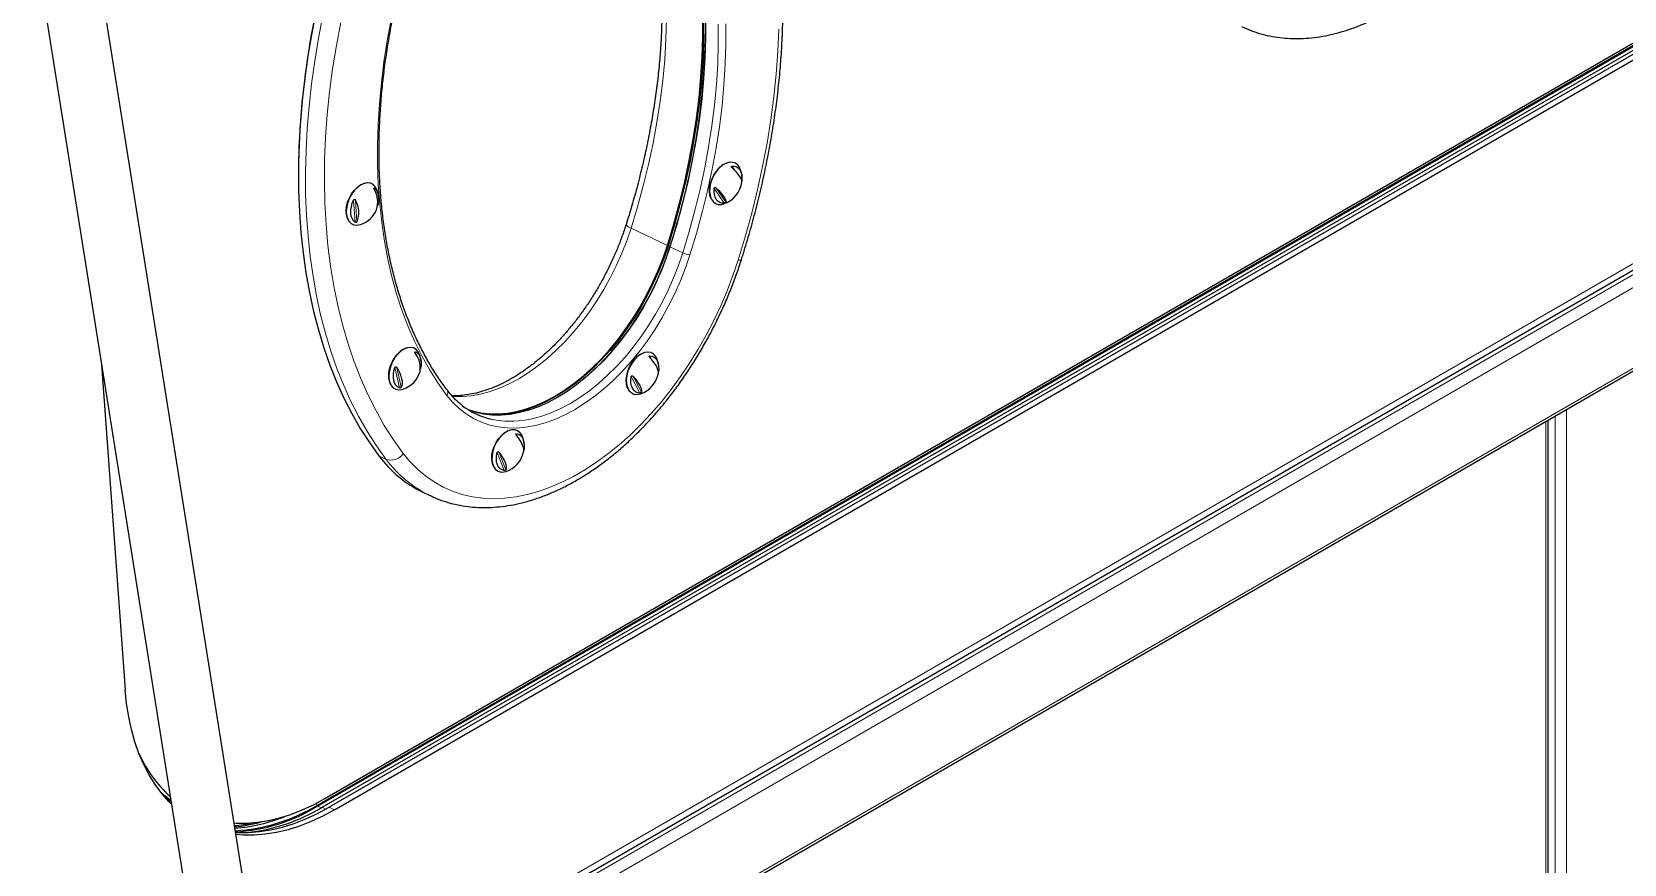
# Model space of a CAD drawing. Header units: millimetres. Extents: x -218071 to -203542, y 15363 to 51382.
# Drawn here: x -216942.4 to -216882.8, y 50950.3 to 50981.4 of the extents above; entities that cross this region are included whole.
import ezdxf

# ---------------------------------------------------------------- set-up
doc = ezdxf.new("R2010")
doc.units = ezdxf.units.MM
doc.header["$LTSCALE"] = 4
doc.layers.add('TPF-EQUIPEMENT', color=7, linetype='Continuous')

msp = doc.modelspace()

# ---------------------------------------------------------------- linework, layer by layer
at = {"layer": 'TPF-EQUIPEMENT', "color": 8, "linetype": 'Continuous', "lineweight": 18}
for p, q in [((-216937.663, 50936.959), (-216813.373, 51008.692)), ((-216916.177, 50976.404), (-216916.07, 50976.247)), ((-216929.561, 50975.576), (-216929.557, 50975.517)), ((-216916.459, 50975.022), (-216916.834, 50975.572)), ((-216916.762, 50975.583), (-216916.401, 50975.053)), ((-216915.804, 50975.857), (-216915.802, 50975.853)), ((-216930.285, 50974.301), (-216930.339, 50975.135)), ((-216930.268, 50975.123), (-216930.216, 50974.32)), ((-216918.591, 50973.434), (-216919.951, 50974.081)), ((-216933.798, 50943.112), (-216880.987, 50973.592)), ((-216880.131, 50973.185), (-216937.733, 50939.939)), ((-216880.596, 50973.406), (-216933.861, 50942.664)), ((-216918.564, 50973.426), (-216918.591, 50973.434)), ((-216918.493, 50973.387), (-216918.494, 50973.392)), ((-216918.014, 50973.159), (-216918.493, 50973.387)), ((-216928.036, 50969.455), (-216928.022, 50969.394)), ((-216928.623, 50968.107), (-216928.793, 50968.863)), ((-216928.72, 50968.859), (-216928.556, 50968.131)), ((-216919.251, 50969.299), (-216919.185, 50969.172)), ((-216919.622, 50967.912), (-216919.943, 50968.525)), ((-216919.87, 50968.532), (-216919.561, 50967.942)), ((-216885.344, 50967.053), (-216885.344, 50940.89)), ((-216884.92, 50967.297), (-216884.92, 50941.001)), ((-216924.241, 50966.39), (-216924.201, 50966.285)), ((-216885.696, 50940.553), (-216885.696, 50966.849)), ((-216929.121, 50965.429), (-216929.389, 50965.557)), ((-216924.701, 50965.009), (-216924.964, 50965.684)), ((-216924.891, 50965.687), (-216924.638, 50965.037)), ((-216931.781, 50952.536), (-216931.691, 50952.493)), ((-216931.691, 50952.493), (-216931.688, 50952.45)), ((-216931.688, 50952.45), (-216931.554, 50952.387)), ((-216931.515, 50952.409), (-216931.378, 50952.344)), ((-216931.26, 50952.411), (-216931.049, 50952.31))]:
    msp.add_line(p, q, dxfattribs=at)
at = {"layer": 'TPF-EQUIPEMENT', "color": 7, "linetype": 'Continuous', "lineweight": 25}
for p, q in [((-216937.677, 50936.849), (-216813.484, 51008.526)), ((-216942.388, 50985.421), (-216936.331, 50947.331)), ((-216934.158, 50947.676), (-216940.215, 50985.767)), ((-216931.691, 50952.493), (-216879.603, 50982.555)), ((-216931.688, 50952.45), (-216879.6, 50982.513)), ((-216931.42, 50952.733), (-216879.609, 50982.635)), ((-216931.515, 50952.409), (-216879.59, 50982.377)), ((-216879.58, 50982.238), (-216931.26, 50952.411)), ((-216931.049, 50952.31), (-216879.565, 50982.024)), ((-216932.408, 50976.315), (-216932.408, 50976.302)), ((-216933.8, 50942.864), (-216880.752, 50973.48)), ((-216939.774, 50968.981), (-216938.89, 50956.808)), ((-216885.608, 50940.62), (-216885.608, 50966.9)), ((-216927.752, 50964.204), (-216927.485, 50964.076)), ((-216927.485, 50964.076), (-216927.499, 50964.083)), ((-216937.321, 50952.693), (-216937.172, 50952.622))]:
    msp.add_line(p, q, dxfattribs=at)
at = {"layer": 'TPF-EQUIPEMENT', "color": 7, "linetype": 'Continuous', "lineweight": 25, "flags": 128}
for points in [[(-216931.754, 50982.175), (-216931.921, 50981.316), (-216932.065, 50980.462), (-216932.183, 50979.612), (-216932.277, 50978.769), (-216932.346, 50977.934), (-216932.39, 50977.107), (-216932.409, 50976.291), (-216932.402, 50975.487), (-216932.371, 50974.695), (-216932.314, 50973.917), (-216932.233, 50973.154), (-216932.127, 50972.407), (-216931.996, 50971.678), (-216931.84, 50970.967), (-216931.66, 50970.275), (-216931.457, 50969.604), (-216931.229, 50968.954), (-216930.979, 50968.326), (-216930.705, 50967.722), (-216930.409, 50967.142), (-216930.09, 50966.587), (-216929.75, 50966.059), (-216929.389, 50965.557)], [(-216918.591, 50973.434), (-216918.351, 50974.228), (-216918.133, 50975.022), (-216917.939, 50975.817), (-216917.769, 50976.609), (-216917.623, 50977.399), (-216917.501, 50978.184), (-216917.403, 50978.963), (-216917.331, 50979.735), (-216917.283, 50980.499), (-216917.26, 50981.252), (-216917.262, 50981.995)], [(-216917.234, 50981.995), (-216917.232, 50981.252), (-216917.255, 50980.498), (-216917.303, 50979.733), (-216917.375, 50978.961), (-216917.473, 50978.181), (-216917.595, 50977.395), (-216917.741, 50976.604), (-216917.911, 50975.811), (-216918.106, 50975.016), (-216918.323, 50974.22), (-216918.564, 50973.426)], [(-216917.164, 50981.948), (-216917.162, 50981.205), (-216917.184, 50980.452), (-216917.232, 50979.688), (-216917.305, 50978.916), (-216917.402, 50978.137), (-216917.524, 50977.352), (-216917.67, 50976.562), (-216917.84, 50975.77), (-216918.035, 50974.975), (-216918.252, 50974.181), (-216918.493, 50973.387)], [(-216915.858, 50976.29), (-216915.88, 50976.34), (-216915.947, 50976.439), (-216916.035, 50976.508), (-216916.139, 50976.544), (-216916.255, 50976.546), (-216916.378, 50976.514), (-216916.503, 50976.448), (-216916.623, 50976.352), (-216916.735, 50976.231), (-216916.832, 50976.088), (-216916.911, 50975.931), (-216916.969, 50975.767), (-216917.002, 50975.602), (-216917.009, 50975.444), (-216916.99, 50975.3), (-216916.946, 50975.176), (-216916.879, 50975.077), (-216916.791, 50975.008), (-216916.687, 50974.972), (-216916.571, 50974.97), (-216916.477, 50974.992)], [(-216916.948, 50975.18), (-216916.952, 50975.187), (-216916.995, 50975.31), (-216917.014, 50975.453), (-216917.007, 50975.609), (-216916.974, 50975.772), (-216916.917, 50975.935), (-216916.839, 50976.09), (-216916.743, 50976.231)], [(-216916.177, 50976.404), (-216916.088, 50976.403), (-216916.007, 50976.38), (-216915.937, 50976.335), (-216915.878, 50976.269), (-216915.835, 50976.185), (-216915.807, 50976.086), (-216915.796, 50975.974), (-216915.802, 50975.853)], [(-216915.804, 50975.809), (-216915.803, 50975.85), (-216915.817, 50975.901), (-216915.845, 50975.961), (-216915.886, 50976.027), (-216915.94, 50976.1), (-216916.005, 50976.177), (-216916.081, 50976.258), (-216916.165, 50976.339)], [(-216930.553, 50974.405), (-216930.574, 50974.453), (-216930.609, 50974.583), (-216930.619, 50974.732), (-216930.603, 50974.891), (-216930.562, 50975.055), (-216930.497, 50975.216), (-216930.412, 50975.367), (-216930.31, 50975.501), (-216930.196, 50975.613), (-216930.075, 50975.698)], [(-216929.463, 50975.516), (-216929.467, 50975.525), (-216929.526, 50975.633), (-216929.607, 50975.713), (-216929.706, 50975.761), (-216929.818, 50975.775), (-216929.94, 50975.754), (-216930.064, 50975.7), (-216930.187, 50975.614), (-216930.302, 50975.501), (-216930.405, 50975.365), (-216930.491, 50975.213), (-216930.556, 50975.05), (-216930.598, 50974.885), (-216930.614, 50974.724), (-216930.604, 50974.574), (-216930.569, 50974.442), (-216930.51, 50974.334), (-216930.429, 50974.254), (-216930.33, 50974.206), (-216930.217, 50974.192), (-216930.096, 50974.213), (-216930.081, 50974.217)], [(-216930.075, 50975.698), (-216929.951, 50975.752), (-216929.906, 50975.763)], [(-216929.561, 50975.576), (-216929.499, 50975.516), (-216929.451, 50975.437), (-216929.418, 50975.342), (-216929.402, 50975.233), (-216929.403, 50975.115), (-216929.422, 50974.991), (-216929.441, 50974.913)], [(-216916.459, 50975.022), (-216916.548, 50975.022), (-216916.629, 50975.046), (-216916.7, 50975.091), (-216916.758, 50975.157), (-216916.802, 50975.241), (-216916.83, 50975.34), (-216916.841, 50975.452), (-216916.834, 50975.572)], [(-216916.762, 50975.583), (-216916.678, 50975.502), (-216916.603, 50975.422), (-216916.538, 50975.344), (-216916.484, 50975.272), (-216916.442, 50975.205), (-216916.415, 50975.145), (-216916.401, 50975.095), (-216916.401, 50975.053)], [(-216930.285, 50974.301), (-216930.347, 50974.361), (-216930.396, 50974.44), (-216930.428, 50974.535), (-216930.444, 50974.644), (-216930.443, 50974.762), (-216930.424, 50974.886), (-216930.39, 50975.012), (-216930.339, 50975.135)], [(-216926.05, 50967.29), (-216925.89, 50967.24), (-216925.576, 50967.17), (-216925.251, 50967.134), (-216924.917, 50967.131), (-216924.574, 50967.161), (-216924.225, 50967.224), (-216923.87, 50967.32), (-216923.513, 50967.448), (-216923.155, 50967.608), (-216922.797, 50967.799), (-216922.441, 50968.021), (-216922.089, 50968.271), (-216921.742, 50968.548), (-216921.403, 50968.852), (-216921.073, 50969.181), (-216920.754, 50969.533), (-216920.446, 50969.907), (-216920.153, 50970.3), (-216919.874, 50970.712), (-216919.612, 50971.138), (-216919.368, 50971.579), (-216919.143, 50972.031), (-216918.938, 50972.492), (-216918.753, 50972.961), (-216918.591, 50973.434)], [(-216918.493, 50973.387), (-216918.655, 50972.914), (-216918.839, 50972.446), (-216919.044, 50971.984), (-216919.269, 50971.532), (-216919.514, 50971.091), (-216919.776, 50970.665), (-216920.054, 50970.253), (-216920.348, 50969.86), (-216920.655, 50969.486), (-216920.974, 50969.134), (-216921.305, 50968.805), (-216921.644, 50968.501), (-216921.99, 50968.224), (-216922.342, 50967.974), (-216922.698, 50967.753), (-216923.056, 50967.561), (-216923.415, 50967.401), (-216923.772, 50967.273), (-216924.126, 50967.177), (-216924.475, 50967.114), (-216924.818, 50967.084), (-216925.153, 50967.087), (-216925.478, 50967.123), (-216925.791, 50967.193), (-216926.003, 50967.261)], [(-216918.564, 50973.426), (-216918.727, 50972.952), (-216918.912, 50972.482), (-216919.117, 50972.019), (-216919.343, 50971.566), (-216919.588, 50971.124), (-216919.851, 50970.696), (-216920.13, 50970.284), (-216920.425, 50969.889), (-216920.733, 50969.514), (-216921.053, 50969.161), (-216921.384, 50968.832), (-216921.724, 50968.527), (-216922.071, 50968.248), (-216922.424, 50967.997), (-216922.781, 50967.776), (-216923.14, 50967.584), (-216923.5, 50967.424), (-216923.858, 50967.295), (-216924.213, 50967.199), (-216924.564, 50967.135), (-216924.907, 50967.105), (-216925.243, 50967.108), (-216925.569, 50967.145), (-216925.72, 50967.174)], [(-216928.959, 50968.248), (-216928.989, 50968.319), (-216929.019, 50968.453), (-216929.024, 50968.604), (-216929.003, 50968.765), (-216928.957, 50968.929), (-216928.888, 50969.088), (-216928.8, 50969.237), (-216928.695, 50969.367), (-216928.579, 50969.474)], [(-216927.869, 50969.358), (-216927.919, 50969.457), (-216927.996, 50969.543), (-216928.092, 50969.597), (-216928.202, 50969.618), (-216928.322, 50969.604), (-216928.446, 50969.556), (-216928.57, 50969.476), (-216928.687, 50969.367), (-216928.792, 50969.236), (-216928.882, 50969.086), (-216928.951, 50968.925), (-216928.998, 50968.759), (-216929.019, 50968.597), (-216929.014, 50968.444), (-216928.984, 50968.308), (-216928.929, 50968.195), (-216928.852, 50968.11), (-216928.756, 50968.055), (-216928.646, 50968.035), (-216928.526, 50968.049), (-216928.487, 50968.06)], [(-216928.036, 50969.455), (-216927.962, 50969.415), (-216927.901, 50969.354), (-216927.854, 50969.274), (-216927.822, 50969.177), (-216927.808, 50969.068), (-216927.81, 50968.949), (-216927.83, 50968.825), (-216927.834, 50968.804)], [(-216918.977, 50969.183), (-216918.977, 50969.183), (-216919.034, 50969.293), (-216919.114, 50969.375), (-216919.211, 50969.426), (-216919.323, 50969.442), (-216919.444, 50969.424), (-216919.568, 50969.372), (-216919.691, 50969.289), (-216919.807, 50969.177), (-216919.911, 50969.043), (-216919.998, 50968.891), (-216920.065, 50968.729), (-216920.109, 50968.564), (-216920.127, 50968.402), (-216920.119, 50968.251), (-216920.086, 50968.118), (-216920.028, 50968.008), (-216919.949, 50967.926), (-216919.851, 50967.875), (-216919.739, 50967.859), (-216919.618, 50967.877), (-216919.595, 50967.884)], [(-216928.623, 50968.107), (-216928.696, 50968.147), (-216928.757, 50968.208), (-216928.804, 50968.288), (-216928.836, 50968.385), (-216928.85, 50968.494), (-216928.848, 50968.613), (-216928.829, 50968.737), (-216928.793, 50968.863)], [(-216928.72, 50968.859), (-216928.659, 50968.755), (-216928.608, 50968.65), (-216928.568, 50968.547), (-216928.54, 50968.448), (-216928.525, 50968.355), (-216928.522, 50968.27), (-216928.533, 50968.195), (-216928.556, 50968.131)], [(-216920.065, 50968.071), (-216920.091, 50968.128), (-216920.124, 50968.261), (-216920.132, 50968.41), (-216920.114, 50968.57), (-216920.071, 50968.734), (-216920.005, 50968.894), (-216919.918, 50969.044), (-216919.815, 50969.177)], [(-216919.251, 50969.299), (-216919.166, 50969.287), (-216919.09, 50969.253), (-216919.025, 50969.198), (-216918.973, 50969.123), (-216918.937, 50969.031), (-216918.917, 50968.925), (-216918.915, 50968.808), (-216918.926, 50968.706)], [(-216918.928, 50968.662), (-216918.925, 50968.693), (-216918.933, 50968.751), (-216918.954, 50968.819), (-216918.989, 50968.893), (-216919.036, 50968.974), (-216919.094, 50969.059), (-216919.163, 50969.147), (-216919.241, 50969.235)], [(-216919.622, 50967.912), (-216919.707, 50967.923), (-216919.783, 50967.957), (-216919.848, 50968.013), (-216919.899, 50968.088), (-216919.936, 50968.18), (-216919.955, 50968.286), (-216919.958, 50968.402), (-216919.943, 50968.525)], [(-216919.87, 50968.532), (-216919.792, 50968.444), (-216919.723, 50968.356), (-216919.665, 50968.271), (-216919.618, 50968.19), (-216919.583, 50968.116), (-216919.562, 50968.048), (-216919.554, 50967.99), (-216919.561, 50967.942)], [(-216925.101, 50965.166), (-216925.144, 50965.279), (-216925.166, 50965.42), (-216925.162, 50965.575), (-216925.133, 50965.737), (-216925.079, 50965.9), (-216925.003, 50966.057), (-216924.909, 50966.2), (-216924.8, 50966.324)], [(-216924.012, 50966.277), (-216924.041, 50966.341), (-216924.111, 50966.436), (-216924.201, 50966.501), (-216924.307, 50966.533), (-216924.424, 50966.53), (-216924.548, 50966.493), (-216924.672, 50966.424), (-216924.792, 50966.324), (-216924.902, 50966.2), (-216924.997, 50966.055), (-216925.073, 50965.897), (-216925.127, 50965.732), (-216925.157, 50965.568), (-216925.161, 50965.411), (-216925.139, 50965.269), (-216925.092, 50965.148), (-216925.022, 50965.053), (-216924.932, 50964.988), (-216924.826, 50964.956), (-216924.708, 50964.959), (-216924.63, 50964.978)], [(-216924.241, 50966.39), (-216924.16, 50966.367), (-216924.09, 50966.321), (-216924.031, 50966.256), (-216923.988, 50966.172), (-216923.96, 50966.072), (-216923.949, 50965.96), (-216923.955, 50965.84), (-216923.967, 50965.767)], [(-216923.973, 50965.707), (-216923.968, 50965.733), (-216923.969, 50965.799), (-216923.983, 50965.874), (-216924.01, 50965.957), (-216924.049, 50966.045), (-216924.101, 50966.138), (-216924.163, 50966.233), (-216924.234, 50966.328)], [(-216924.701, 50965.009), (-216924.782, 50965.032), (-216924.853, 50965.077), (-216924.911, 50965.143), (-216924.955, 50965.227), (-216924.983, 50965.327), (-216924.994, 50965.439), (-216924.987, 50965.559), (-216924.964, 50965.684)], [(-216924.891, 50965.687), (-216924.82, 50965.592), (-216924.758, 50965.497), (-216924.706, 50965.404), (-216924.667, 50965.315), (-216924.64, 50965.233), (-216924.626, 50965.158), (-216924.625, 50965.092), (-216924.638, 50965.037)], [(-216937.157, 50952.526), (-216937.256, 50952.625), (-216937.525, 50952.928), (-216937.772, 50953.26), (-216937.997, 50953.62), (-216938.199, 50954.008), (-216938.377, 50954.42), (-216938.53, 50954.856), (-216938.659, 50955.315), (-216938.762, 50955.795), (-216938.839, 50956.293), (-216938.89, 50956.808)], [(-216937.18, 50952.667), (-216937.288, 50952.741), (-216937.513, 50952.913)], [(-216937.18, 50952.667), (-216937.288, 50952.741), (-216937.513, 50952.913)], [(-216937.177, 50952.648), (-216937.395, 50952.792), (-216937.436, 50952.822)], [(-216937.177, 50952.648), (-216937.395, 50952.792), (-216937.436, 50952.822)], [(-216934.818, 50951.822), (-216934.743, 50951.818), (-216934.347, 50951.815), (-216933.942, 50951.846), (-216933.53, 50951.911), (-216933.113, 50952.01), (-216932.692, 50952.142), (-216932.268, 50952.307), (-216931.844, 50952.504), (-216931.42, 50952.733)], [(-216934.762, 50951.473), (-216934.684, 50951.468), (-216934.276, 50951.465), (-216933.859, 50951.497), (-216933.435, 50951.564), (-216933.005, 50951.666), (-216932.571, 50951.802), (-216932.134, 50951.972), (-216931.697, 50952.175), (-216931.26, 50952.411)], [(-216931.049, 50952.31), (-216931.486, 50952.074), (-216931.923, 50951.871), (-216932.36, 50951.702), (-216932.793, 50951.565), (-216933.223, 50951.464), (-216933.648, 50951.397), (-216934.065, 50951.365), (-216934.473, 50951.368), (-216934.749, 50951.39)]]:
    msp.add_lwpolyline(points, dxfattribs=at)
at = {"layer": 'TPF-EQUIPEMENT', "color": 8, "linetype": 'Continuous', "lineweight": 18, "flags": 128}
for points in [[(-216929.121, 50965.429), (-216929.482, 50965.931), (-216929.822, 50966.46), (-216930.141, 50967.015), (-216930.437, 50967.595), (-216930.711, 50968.199), (-216930.962, 50968.826), (-216931.189, 50969.476), (-216931.393, 50970.147), (-216931.573, 50970.839), (-216931.728, 50971.55), (-216931.859, 50972.28), (-216931.965, 50973.027), (-216932.047, 50973.79), (-216932.103, 50974.568), (-216932.135, 50975.36), (-216932.141, 50976.164), (-216932.122, 50976.98), (-216932.078, 50977.806), (-216932.009, 50978.641), (-216931.916, 50979.485), (-216931.797, 50980.334), (-216931.654, 50981.189), (-216931.486, 50982.048)], [(-216926.847, 50967.825), (-216927.182, 50968.293), (-216927.496, 50968.787), (-216927.788, 50969.308), (-216928.057, 50969.853), (-216928.304, 50970.423), (-216928.528, 50971.016), (-216928.728, 50971.63), (-216928.904, 50972.266), (-216929.056, 50972.922), (-216929.183, 50973.596), (-216929.285, 50974.288), (-216929.363, 50974.996), (-216929.415, 50975.719), (-216929.443, 50976.457), (-216929.445, 50977.206), (-216929.422, 50977.968), (-216929.374, 50978.739), (-216929.3, 50979.518), (-216929.202, 50980.305), (-216929.079, 50981.098), (-216928.931, 50981.895), (-216928.864, 50982.22)], [(-216918.62, 50981.9), (-216918.643, 50981.146), (-216918.69, 50980.382), (-216918.763, 50979.61), (-216918.86, 50978.831), (-216918.982, 50978.046), (-216919.128, 50977.257), (-216919.299, 50976.464), (-216919.493, 50975.67), (-216919.71, 50974.875), (-216919.951, 50974.081)], [(-216930.82, 50981.789), (-216930.986, 50980.916), (-216931.126, 50980.048), (-216931.24, 50979.186), (-216931.328, 50978.331), (-216931.39, 50977.485), (-216931.425, 50976.649), (-216931.434, 50975.824), (-216931.416, 50975.012), (-216931.372, 50974.213), (-216931.302, 50973.43), (-216931.205, 50972.664), (-216931.082, 50971.915), (-216930.933, 50971.185), (-216930.758, 50970.475), (-216930.558, 50969.786), (-216930.333, 50969.12), (-216930.083, 50968.477), (-216929.809, 50967.859), (-216929.511, 50967.266), (-216929.189, 50966.7), (-216928.845, 50966.161), (-216928.478, 50965.65)], [(-216918.014, 50973.159), (-216917.773, 50973.953), (-216917.556, 50974.747), (-216917.361, 50975.542), (-216917.191, 50976.334), (-216917.045, 50977.124), (-216916.923, 50977.909), (-216916.826, 50978.688), (-216916.753, 50979.46), (-216916.705, 50980.224), (-216916.683, 50980.977), (-216916.685, 50981.72)], [(-216916.402, 50981.724), (-216916.4, 50980.974), (-216916.423, 50980.213), (-216916.471, 50979.442), (-216916.544, 50978.662), (-216916.643, 50977.875), (-216916.766, 50977.082), (-216916.913, 50976.285), (-216917.085, 50975.484), (-216917.281, 50974.682), (-216917.501, 50973.88), (-216917.744, 50973.078)], [(-216915.941, 50972.885), (-216915.675, 50973.761), (-216915.433, 50974.639), (-216915.217, 50975.516), (-216915.025, 50976.391), (-216914.859, 50977.264), (-216914.719, 50978.132), (-216914.604, 50978.994), (-216914.516, 50979.849), (-216914.455, 50980.695), (-216914.419, 50981.531)], [(-216919.951, 50974.081), (-216920.113, 50973.608), (-216920.297, 50973.14), (-216920.502, 50972.678), (-216920.728, 50972.226), (-216920.972, 50971.786), (-216921.234, 50971.359), (-216921.512, 50970.948), (-216921.806, 50970.554), (-216922.113, 50970.181), (-216922.433, 50969.828), (-216922.763, 50969.5), (-216923.102, 50969.196), (-216923.448, 50968.918), (-216923.8, 50968.668), (-216924.156, 50968.447), (-216924.514, 50968.256), (-216924.873, 50968.096), (-216925.23, 50967.967), (-216925.584, 50967.871), (-216925.933, 50967.808), (-216926.276, 50967.778), (-216926.611, 50967.781), (-216926.639, 50967.783)], [(-216928.478, 50965.65), (-216928.219, 50965.337), (-216927.939, 50965.055), (-216927.64, 50964.803), (-216927.322, 50964.582), (-216926.987, 50964.394), (-216926.636, 50964.239), (-216926.271, 50964.118), (-216925.892, 50964.031), (-216925.5, 50963.978), (-216925.099, 50963.96), (-216924.687, 50963.976), (-216924.268, 50964.027), (-216923.843, 50964.112), (-216923.413, 50964.231), (-216922.98, 50964.384), (-216922.545, 50964.57), (-216922.11, 50964.789), (-216921.677, 50965.039), (-216921.246, 50965.32), (-216920.821, 50965.631), (-216920.401, 50965.97), (-216919.989, 50966.337), (-216919.586, 50966.729), (-216919.193, 50967.147), (-216918.813, 50967.587), (-216918.446, 50968.049), (-216918.094, 50968.531), (-216917.757, 50969.032), (-216917.438, 50969.548), (-216917.137, 50970.08), (-216916.855, 50970.623), (-216916.594, 50971.178), (-216916.354, 50971.741), (-216916.136, 50972.311), (-216915.941, 50972.885)], [(-216917.744, 50973.078), (-216917.911, 50972.592), (-216918.1, 50972.111), (-216918.311, 50971.636), (-216918.542, 50971.172), (-216918.793, 50970.719), (-216919.063, 50970.28), (-216919.349, 50969.858), (-216919.65, 50969.453), (-216919.966, 50969.069), (-216920.295, 50968.708), (-216920.634, 50968.37), (-216920.982, 50968.057), (-216921.338, 50967.772), (-216921.7, 50967.515), (-216922.066, 50967.288), (-216922.434, 50967.091), (-216922.802, 50966.927), (-216923.169, 50966.795), (-216923.533, 50966.696), (-216923.892, 50966.631), (-216924.245, 50966.6), (-216924.589, 50966.604), (-216924.922, 50966.641), (-216925.244, 50966.713), (-216925.553, 50966.818), (-216925.847, 50966.956), (-216926.125, 50967.127), (-216926.385, 50967.329), (-216926.626, 50967.562), (-216926.847, 50967.825)], [(-216925.187, 50966.933), (-216924.999, 50966.895), (-216924.674, 50966.859), (-216924.339, 50966.856), (-216923.996, 50966.886), (-216923.647, 50966.949), (-216923.293, 50967.045), (-216922.936, 50967.173), (-216922.577, 50967.333), (-216922.219, 50967.524), (-216921.863, 50967.746), (-216921.511, 50967.996), (-216921.165, 50968.273), (-216920.826, 50968.577), (-216920.495, 50968.906), (-216920.176, 50969.258), (-216919.869, 50969.632), (-216919.575, 50970.025), (-216919.297, 50970.437), (-216919.035, 50970.863), (-216918.79, 50971.304), (-216918.565, 50971.756), (-216918.36, 50972.217), (-216918.176, 50972.686), (-216918.014, 50973.159)], [(-216915.941, 50972.885), (-216915.885, 50972.882), (-216915.845, 50972.885), (-216915.822, 50972.894), (-216915.817, 50972.901)]]:
    msp.add_lwpolyline(points, dxfattribs=at)
at = {"layer": 'TPF-EQUIPEMENT', "color": 7, "linetype": 'Continuous', "lineweight": 25}
for centre, radius, start, end in [((-216900.408, 50975.738), 32.006, 161.99728, 178.96739), ((-216944.088, 50981.773), 26.931, 341.86913, 359.09555), ((-216916.094, 50975.77), 0.796, 105.09341, 144.55659), ((-216916.795, 50975.94), 1, 4.37456, 20.51545), ((-216930.376, 50975.056), 0.941, 343.07401, 29.81092), ((-216930.4, 50975.165), 1, 4.37456, 20.51545), ((-216916.795, 50975.94), 1, 288.56593, 352.93199), ((-216931.029, 50974.67), 0.886, 336.68648, 30.71538), ((-216930.4, 50975.165), 1, 288.56593, 337.44839), ((-216928.75, 50976.543), 10.729, 310.81133, 342.92423), ((-216928.175, 50968.99), 0.631, 102.60174, 129.85782), ((-216928.734, 50968.845), 0.894, 351.61211, 38.18576), ((-216928.806, 50969.008), 1, 4.37456, 20.51545), ((-216919.239, 50968.711), 0.741, 104.11235, 141.06573), ((-216928.806, 50969.008), 1, 288.56593, 342.93903), ((-216919.913, 50968.832), 1, 4.37456, 20.51545), ((-216919.913, 50968.832), 1, 288.56593, 350.18371), ((-216924.542, 50969.713), 2.854, 232.47909, 256.92331), ((-216924.282, 50965.829), 0.716, 103.92663, 136.33143), ((-216924.948, 50965.926), 1, 4.37456, 20.51545), ((-216925.807, 50968.224), 4.466, 216.6751, 244.17837), ((-216924.948, 50965.926), 1, 288.56593, 347.30108), ((-216933.901, 50956.447), 4.914, 204.56846, 227.8064), ((-216935.248, 50957.781), 6.174, 274.29504, 292.50935), ((-216935.134, 50958.116), 6.593, 273.14784, 301.4736), ((-216935.151, 50958.108), 6.633, 273.33957, 301.46321), ((-216935.064, 50958.318), 6.893, 276.008, 300.98428), ((-216935.342, 50957.333), 5.638, 275.50491, 282.46403), ((-216935.373, 50957.442), 5.795, 275.73276, 285.792)]:
    msp.add_arc(centre, radius, start, end, dxfattribs=at)
at = {"layer": 'TPF-EQUIPEMENT', "color": 8, "linetype": 'Continuous', "lineweight": 18}
for centre, radius, start, end in [((-216919.886, 50974.359), 0.285, 208.81178, 256.96059), ((-216917.6, 50974.048), 0.981, 245.05423, 261.56087), ((-216926.964, 50967.931), 0.158, 317.80189, 31.04754), ((-216928.945, 50965.963), 0.562, 251.68982, 326.17044), ((-216925.538, 50968.098), 4.468, 216.67783, 243.97133)]:
    msp.add_arc(centre, radius, start, end, dxfattribs=at)
at = {"layer": 'TPF-EQUIPEMENT', "color": 7, "linetype": 'Continuous', "lineweight": 25}
for points, knots in [([(-216915.817, 50972.901), (-216915.772, 50973.045), (-216915.642, 50973.459), (-216915.442, 50974.147), (-216915.225, 50974.964), (-216915.03, 50975.78), (-216914.856, 50976.595), (-216914.704, 50977.408), (-216914.574, 50978.217), (-216914.466, 50979.021), (-216914.381, 50979.82), (-216914.318, 50980.612), (-216914.277, 50981.396), (-216914.259, 50982.172), (-216914.264, 50982.937), (-216914.292, 50983.692), (-216914.343, 50984.435), (-216914.416, 50985.165), (-216914.512, 50985.881), (-216914.63, 50986.583), (-216914.771, 50987.268), (-216914.934, 50987.937), (-216915.119, 50988.589), (-216915.326, 50989.222), (-216915.555, 50989.835), (-216915.805, 50990.428), (-216916.076, 50991), (-216916.367, 50991.55), (-216916.679, 50992.077), (-216916.996, 50992.562), (-216917.218, 50992.861), (-216917.321, 50993.001)], [0, 0, 0, 0, 0.018565, 0.053756, 0.088951, 0.124149, 0.159351, 0.194558, 0.22977, 0.264986, 0.300208, 0.335435, 0.370667, 0.405904, 0.441146, 0.476392, 0.511642, 0.546894, 0.582148, 0.6174, 0.65265, 0.687894, 0.723129, 0.758352, 0.793558, 0.828743, 0.863903, 0.899031, 0.934124, 0.969176, 1, 1, 1, 1]), ([(-216921.321, 50991.292), (-216921.267, 50991.22), (-216921.109, 50991.009), (-216920.859, 50990.639), (-216920.579, 50990.175), (-216920.319, 50989.688), (-216920.078, 50989.18), (-216919.856, 50988.65), (-216919.655, 50988.1), (-216919.474, 50987.53), (-216919.313, 50986.942), (-216919.174, 50986.335), (-216919.056, 50985.712), (-216918.959, 50985.072), (-216918.883, 50984.418), (-216918.83, 50983.749), (-216918.798, 50983.067), (-216918.788, 50982.374), (-216918.8, 50981.669), (-216918.834, 50980.954), (-216918.891, 50980.231), (-216918.969, 50979.5), (-216919.069, 50978.762), (-216919.191, 50978.019), (-216919.334, 50977.273), (-216919.499, 50976.523), (-216919.684, 50975.771), (-216919.887, 50975.032), (-216920.043, 50974.516), (-216920.127, 50974.25), (-216920.136, 50974.222)], [0, 0, 0, 0, 0.01956, 0.057526, 0.095427, 0.133251, 0.171008, 0.208708, 0.246362, 0.283978, 0.321566, 0.359132, 0.396684, 0.434225, 0.471762, 0.509296, 0.54683, 0.584367, 0.621908, 0.659455, 0.697008, 0.734567, 0.772134, 0.809708, 0.84729, 0.884877, 0.922471, 0.960071, 0.995698, 1, 1, 1, 1]), ([(-216897.093, 50981.635), (-216897.013, 50981.597), (-216896.82, 50981.505), (-216896.498, 50981.391), (-216896.132, 50981.291), (-216895.754, 50981.222), (-216895.367, 50981.181), (-216894.971, 50981.171), (-216894.568, 50981.191), (-216894.158, 50981.241), (-216893.743, 50981.321), (-216893.324, 50981.431), (-216892.903, 50981.57), (-216892.48, 50981.739), (-216892.057, 50981.936), (-216891.636, 50982.162), (-216891.217, 50982.415), (-216890.802, 50982.694), (-216890.393, 50982.999), (-216889.99, 50983.328), (-216889.595, 50983.681), (-216889.209, 50984.056), (-216888.832, 50984.453), (-216888.466, 50984.869), (-216888.112, 50985.305), (-216887.771, 50985.757), (-216887.444, 50986.226), (-216887.132, 50986.71), (-216886.835, 50987.207), (-216886.555, 50987.716), (-216886.292, 50988.235), (-216886.047, 50988.764), (-216885.821, 50989.3), (-216885.618, 50989.832), (-216885.486, 50990.216), (-216885.421, 50990.42), (-216885.411, 50990.45)], [0, 0, 0, 0, 0.020845, 0.050499, 0.080167, 0.109887, 0.139693, 0.16961, 0.199653, 0.229828, 0.26013, 0.290548, 0.321066, 0.351665, 0.382327, 0.413035, 0.443773, 0.474528, 0.505291, 0.536052, 0.566807, 0.597553, 0.628287, 0.659011, 0.689722, 0.720424, 0.751116, 0.7818, 0.812478, 0.843151, 0.873823, 0.904493, 0.935166, 0.965841, 0.994908, 1, 1, 1, 1]), ([(-216926.828, 50968.013), (-216926.884, 50968.087), (-216927.046, 50968.304), (-216927.3, 50968.681), (-216927.584, 50969.152), (-216927.848, 50969.645), (-216928.093, 50970.161), (-216928.317, 50970.698), (-216928.521, 50971.255), (-216928.705, 50971.832), (-216928.867, 50972.427), (-216929.007, 50973.04), (-216929.126, 50973.67), (-216929.224, 50974.316), (-216929.299, 50974.976), (-216929.352, 50975.65), (-216929.383, 50976.337), (-216929.392, 50977.036), (-216929.378, 50977.745), (-216929.342, 50978.463), (-216929.284, 50979.19), (-216929.204, 50979.924), (-216929.102, 50980.664), (-216928.977, 50981.409), (-216928.832, 50982.158), (-216928.664, 50982.909), (-216928.475, 50983.662), (-216928.272, 50984.395), (-216928.123, 50984.877), (-216928.051, 50985.108)], [0, 0, 0, 0, 0.019813, 0.057739, 0.095645, 0.133526, 0.171385, 0.209224, 0.247048, 0.28486, 0.322661, 0.360455, 0.398243, 0.436028, 0.473811, 0.511593, 0.549376, 0.587158, 0.624942, 0.662728, 0.700516, 0.738306, 0.776099, 0.813894, 0.851691, 0.889491, 0.927292, 0.965096, 1, 1, 1, 1]), ([(-216916.165, 50976.339), (-216916.172, 50976.347), (-216916.183, 50976.357), (-216916.192, 50976.373), (-216916.195, 50976.382), (-216916.195, 50976.39), (-216916.193, 50976.396), (-216916.187, 50976.402), (-216916.181, 50976.403), (-216916.177, 50976.404)], [0, 0, 0, 0, 0.334961, 0.443033, 0.551969, 0.635663, 0.719311, 0.833198, 1, 1, 1, 1]), ([(-216929.56, 50975.523), (-216929.565, 50975.534), (-216929.571, 50975.547), (-216929.576, 50975.564), (-216929.577, 50975.572), (-216929.576, 50975.578), (-216929.573, 50975.58), (-216929.568, 50975.581), (-216929.564, 50975.578), (-216929.561, 50975.576)], [0, 0, 0, 0, 0.334961, 0.443033, 0.551969, 0.635663, 0.719311, 0.833198, 1, 1, 1, 1]), ([(-216916.834, 50975.572), (-216916.833, 50975.577), (-216916.832, 50975.586), (-216916.826, 50975.596), (-216916.819, 50975.602), (-216916.81, 50975.605), (-216916.8, 50975.605), (-216916.785, 50975.601), (-216916.772, 50975.592), (-216916.765, 50975.585), (-216916.762, 50975.583)], [0, 0, 0, 0, 0.162591, 0.272732, 0.360768, 0.449106, 0.532458, 0.668131, 0.902571, 1, 1, 1, 1]), ([(-216915.802, 50975.853), (-216915.803, 50975.848), (-216915.804, 50975.84), (-216915.805, 50975.828), (-216915.806, 50975.821), (-216915.806, 50975.818), (-216915.806, 50975.818)], [0, 0, 0, 0, 0.429279, 0.720076, 0.952512, 1, 1, 1, 1]), ([(-216930.339, 50975.135), (-216930.337, 50975.14), (-216930.332, 50975.148), (-216930.323, 50975.156), (-216930.314, 50975.16), (-216930.306, 50975.16), (-216930.296, 50975.157), (-216930.283, 50975.148), (-216930.274, 50975.136), (-216930.269, 50975.126), (-216930.268, 50975.123)], [0, 0, 0, 0, 0.162591, 0.272732, 0.360768, 0.449106, 0.532458, 0.668131, 0.902571, 1, 1, 1, 1]), ([(-216916.401, 50975.053), (-216916.403, 50975.05), (-216916.405, 50975.046), (-216916.414, 50975.038), (-216916.421, 50975.034), (-216916.429, 50975.03), (-216916.438, 50975.027), (-216916.449, 50975.024), (-216916.455, 50975.023), (-216916.459, 50975.022)], [0, 0, 0, 0, 0.334961, 0.443033, 0.551969, 0.635663, 0.719311, 0.833198, 1, 1, 1, 1]), ([(-216930.216, 50974.32), (-216930.22, 50974.314), (-216930.226, 50974.306), (-216930.24, 50974.298), (-216930.249, 50974.295), (-216930.258, 50974.293), (-216930.267, 50974.293), (-216930.277, 50974.296), (-216930.282, 50974.299), (-216930.285, 50974.301)], [0, 0, 0, 0, 0.334961, 0.443033, 0.551969, 0.635663, 0.719311, 0.833198, 1, 1, 1, 1]), ([(-216920.136, 50974.222), (-216920.162, 50974.144), (-216920.235, 50973.917), (-216920.372, 50973.543), (-216920.554, 50973.102), (-216920.753, 50972.668), (-216920.969, 50972.242), (-216921.202, 50971.827), (-216921.45, 50971.423), (-216921.712, 50971.035), (-216921.986, 50970.662), (-216922.272, 50970.306), (-216922.568, 50969.97), (-216922.872, 50969.654), (-216923.184, 50969.36), (-216923.501, 50969.089), (-216923.822, 50968.842), (-216924.145, 50968.62), (-216924.47, 50968.424), (-216924.793, 50968.254), (-216925.114, 50968.111), (-216925.432, 50967.996), (-216925.744, 50967.907), (-216926.051, 50967.846), (-216926.349, 50967.815), (-216926.552, 50967.804), (-216926.652, 50967.812), (-216926.658, 50967.812)], [0, 0, 0, 0, 0.0221403, 0.0646224, 0.107122, 0.14963, 0.1921399, 0.2346433, 0.2771326, 0.3196012, 0.3620426, 0.4044508, 0.4468202, 0.4891463, 0.5314261, 0.5736585, 0.6158455, 0.6579932, 0.7001133, 0.7422241, 0.7843458, 0.8265166, 0.8687894, 0.9112349, 0.9539426, 0.9970182, 1, 1, 1, 1]), ([(-216927.498, 50964.087), (-216927.418, 50964.049), (-216927.225, 50963.956), (-216926.904, 50963.843), (-216926.537, 50963.743), (-216926.159, 50963.673), (-216925.772, 50963.633), (-216925.377, 50963.623), (-216924.973, 50963.642), (-216924.564, 50963.692), (-216924.149, 50963.772), (-216923.73, 50963.882), (-216923.308, 50964.022), (-216922.885, 50964.191), (-216922.463, 50964.388), (-216922.041, 50964.614), (-216921.623, 50964.866), (-216921.208, 50965.146), (-216920.799, 50965.451), (-216920.396, 50965.78), (-216920.001, 50966.133), (-216919.614, 50966.508), (-216919.238, 50966.905), (-216918.872, 50967.321), (-216918.518, 50967.756), (-216918.177, 50968.209), (-216917.85, 50968.678), (-216917.538, 50969.162), (-216917.241, 50969.659), (-216916.961, 50970.168), (-216916.698, 50970.687), (-216916.453, 50971.215), (-216916.227, 50971.751), (-216916.024, 50972.283), (-216915.892, 50972.668), (-216915.827, 50972.871), (-216915.817, 50972.901)], [0, 0, 0, 0, 0.020845, 0.050499, 0.080167, 0.109887, 0.139693, 0.16961, 0.199653, 0.229828, 0.26013, 0.290548, 0.321066, 0.351665, 0.382327, 0.413035, 0.443773, 0.474528, 0.505291, 0.536052, 0.566807, 0.597553, 0.628287, 0.659011, 0.689722, 0.720424, 0.751116, 0.7818, 0.812478, 0.843151, 0.873823, 0.904493, 0.935166, 0.965841, 0.994908, 1, 1, 1, 1]), ([(-216928.032, 50969.397), (-216928.037, 50969.407), (-216928.045, 50969.42), (-216928.051, 50969.437), (-216928.053, 50969.445), (-216928.052, 50969.452), (-216928.05, 50969.456), (-216928.044, 50969.458), (-216928.039, 50969.456), (-216928.036, 50969.455)], [0, 0, 0, 0, 0.334961, 0.443033, 0.551969, 0.635663, 0.719311, 0.833198, 1, 1, 1, 1]), ([(-216928.793, 50968.863), (-216928.79, 50968.868), (-216928.787, 50968.877), (-216928.779, 50968.886), (-216928.77, 50968.89), (-216928.762, 50968.892), (-216928.751, 50968.89), (-216928.738, 50968.882), (-216928.728, 50968.871), (-216928.722, 50968.862), (-216928.72, 50968.859)], [0, 0, 0, 0, 0.162591, 0.272732, 0.360768, 0.449106, 0.532458, 0.668131, 0.902571, 1, 1, 1, 1]), ([(-216919.241, 50969.235), (-216919.249, 50969.244), (-216919.258, 50969.255), (-216919.267, 50969.271), (-216919.269, 50969.28), (-216919.269, 50969.288), (-216919.267, 50969.294), (-216919.261, 50969.298), (-216919.255, 50969.299), (-216919.251, 50969.299)], [0, 0, 0, 0, 0.334961, 0.443033, 0.551969, 0.635663, 0.719311, 0.833198, 1, 1, 1, 1]), ([(-216928.556, 50968.131), (-216928.56, 50968.126), (-216928.564, 50968.119), (-216928.576, 50968.111), (-216928.585, 50968.107), (-216928.594, 50968.104), (-216928.603, 50968.103), (-216928.613, 50968.104), (-216928.619, 50968.105), (-216928.623, 50968.107)], [0, 0, 0, 0, 0.334961, 0.443033, 0.551969, 0.635663, 0.719311, 0.833198, 1, 1, 1, 1]), ([(-216919.943, 50968.525), (-216919.942, 50968.53), (-216919.94, 50968.539), (-216919.933, 50968.549), (-216919.926, 50968.554), (-216919.917, 50968.557), (-216919.907, 50968.556), (-216919.893, 50968.551), (-216919.88, 50968.542), (-216919.873, 50968.535), (-216919.87, 50968.532)], [0, 0, 0, 0, 0.162591, 0.272732, 0.360768, 0.449106, 0.532458, 0.668131, 0.902571, 1, 1, 1, 1]), ([(-216926.257, 50967.44), (-216926.289, 50967.463), (-216926.4, 50967.544), (-216926.575, 50967.712), (-216926.73, 50967.885), (-216926.811, 50967.991), (-216926.828, 50968.013)], [0, 0, 0, 0, 0.151099, 0.525933, 0.899456, 1, 1, 1, 1]), ([(-216919.561, 50967.942), (-216919.563, 50967.938), (-216919.565, 50967.932), (-216919.575, 50967.925), (-216919.583, 50967.921), (-216919.591, 50967.917), (-216919.6, 50967.914), (-216919.611, 50967.912), (-216919.618, 50967.912), (-216919.622, 50967.912)], [0, 0, 0, 0, 0.334961, 0.443033, 0.551969, 0.635663, 0.719311, 0.833198, 1, 1, 1, 1]), ([(-216924.234, 50966.328), (-216924.241, 50966.337), (-216924.25, 50966.349), (-216924.257, 50966.365), (-216924.259, 50966.374), (-216924.259, 50966.382), (-216924.256, 50966.387), (-216924.251, 50966.39), (-216924.245, 50966.39), (-216924.241, 50966.39)], [0, 0, 0, 0, 0.334961, 0.443033, 0.551969, 0.635663, 0.719311, 0.833198, 1, 1, 1, 1]), ([(-216924.964, 50965.684), (-216924.963, 50965.689), (-216924.96, 50965.698), (-216924.953, 50965.707), (-216924.945, 50965.713), (-216924.936, 50965.715), (-216924.926, 50965.714), (-216924.912, 50965.708), (-216924.9, 50965.698), (-216924.893, 50965.689), (-216924.891, 50965.687)], [0, 0, 0, 0, 0.162591, 0.272732, 0.360768, 0.449106, 0.532458, 0.668131, 0.902571, 1, 1, 1, 1]), ([(-216924.638, 50965.037), (-216924.641, 50965.032), (-216924.644, 50965.026), (-216924.655, 50965.019), (-216924.663, 50965.014), (-216924.671, 50965.011), (-216924.681, 50965.009), (-216924.691, 50965.008), (-216924.698, 50965.009), (-216924.701, 50965.009)], [0, 0, 0, 0, 0.334961, 0.443033, 0.551969, 0.635663, 0.719311, 0.833198, 1, 1, 1, 1])]:
    msp.add_open_spline(points, degree=3, knots=knots, dxfattribs=at)

doc.saveas('drawing.dxf')
